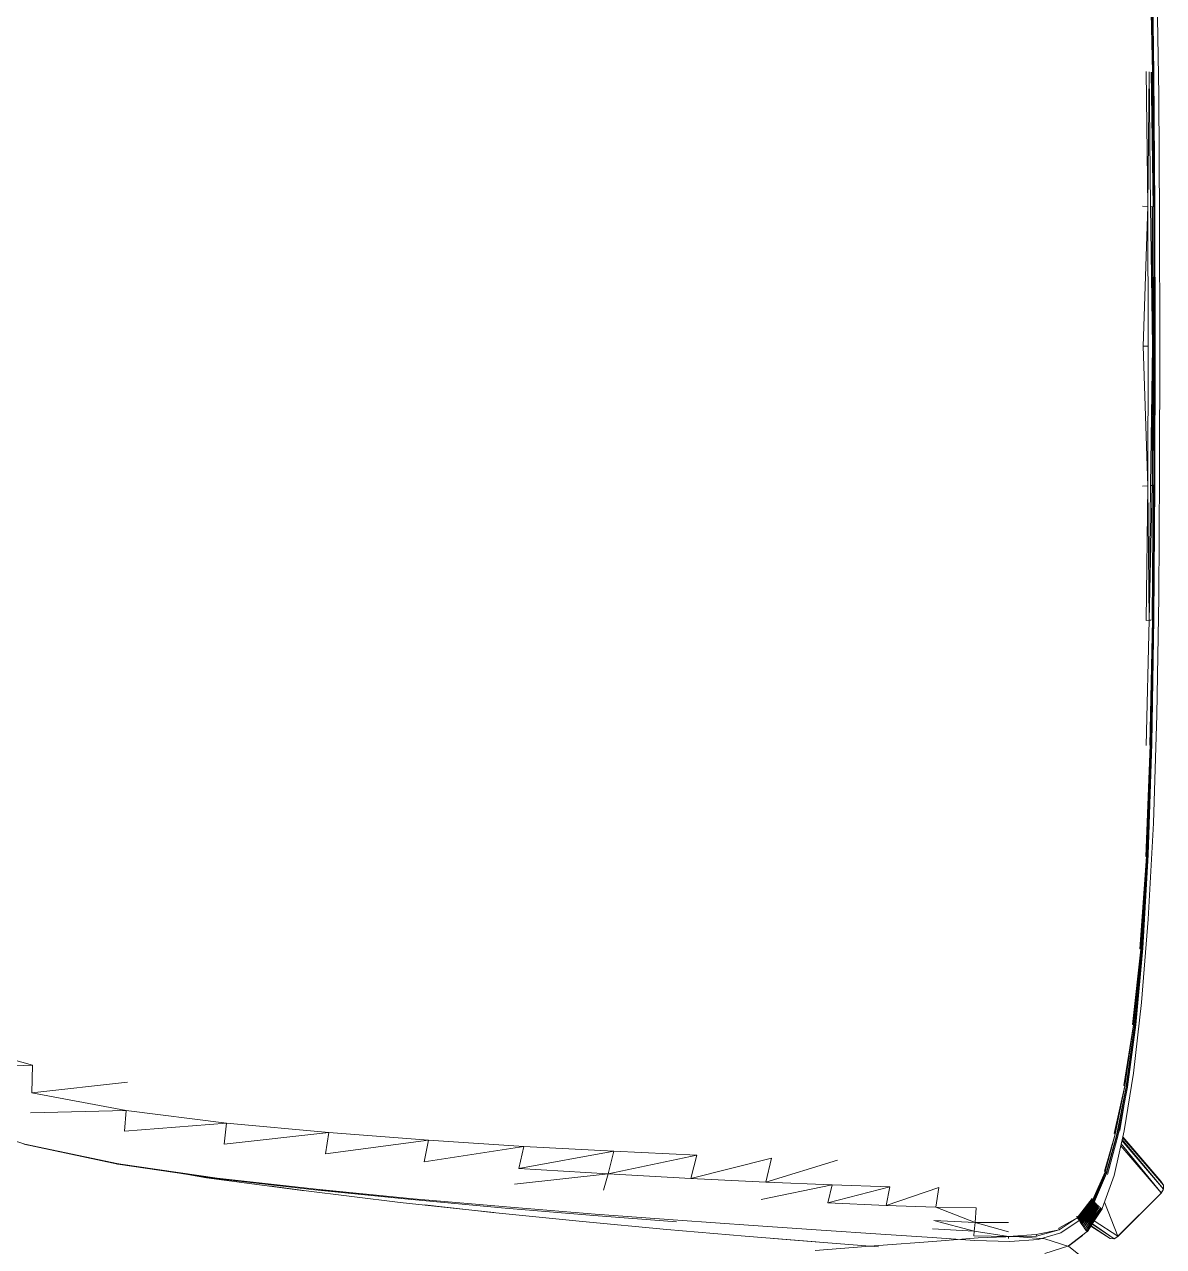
# Model space of a CAD drawing. Header units: millimetres. Extents: x 233224 to 234067, y -13631 to -11613.
# Drawn here: x 233300.28 to 233341.41, y -13433.55 to -13389.42 of the extents above; entities that cross this region are included whole.
import ezdxf

# ---------------------------------------------------------------- set-up
doc = ezdxf.new("R2010")
doc.units = ezdxf.units.MM
doc.header["$MEASUREMENT"] = 0
doc.layers.add('Interior - Furniture', color=7, linetype='Continuous')
doc.layers.add('Interior - Furniture _Pen_No__4', color=7, linetype='Continuous', lineweight=20, true_color=0x029e21)

# ---------------------------------------------------------------- blocks, each defined once
blk = doc.blocks.new('berjer kolsuz')
at = {"layer": 'Interior - Furniture _Pen_No__4', "linetype": 'Continuous'}
for p, q in [((-288.36, -45.44), (-278.57, -14.39)), ((-261.14, -17.61), (-259.83, -48.22)), ((-251.5, -17.81), (-259.83, -48.22)), ((-288.37, -45.12), (-295.57, -78.99)), ((-295.5, -79.34), (-288.71, -47.12)), ((-288.38, -45.52), (-295.48, -79.33)), ((-288.38, -45.52), (-288.36, -45.44)), ((-277.07, -47.49), (-276.26, -82.05)), ((-269.89, -47.96), (-276.26, -82.05)), ((-269.89, -47.96), (-259.83, -48.22)), ((-269.89, -47.96), (-266, -82.54)), ((-300.83, -114.48), (-295.57, -78.99)), ((-300.7, -114.86), (-295.5, -79.34)), ((-295.55, -78.9), (-295.57, -78.99)), ((-294.8, -75.39), (-295.55, -78.9)), ((-295.5, -79.44), (-295.48, -79.33)), ((-280.85, -118.32), (-283.66, -81.46)), ((-276.26, -82.05), (-283.66, -81.46)), ((-276.26, -82.05), (-280.85, -118.32)), ((-296.82, -87.44), (-300.83, -114.37)), ((-300.57, -111.61), (-298.79, -100.64)), ((-299.15, -103.12), (-300.6, -112.21)), ((-300.51, -111.1), (-299.6, -105.64)), ((-305.2, -146.59), (-300.51, -111.1)), ((-300.83, -114.37), (-304.88, -150.23)), ((-300.61, -112.81), (-300.26, -110.6)), ((-304.65, -150.69), (-300.7, -114.86)), ((-284.23, -155.21), (-288.38, -117.45)), ((-280.85, -118.32), (-288.38, -117.45)), ((-280.85, -118.32), (-284.23, -155.21)), ((-305.18, -146.09), (-303.48, -133.61)), ((-305.18, -146.09), (-309.4, -180.95)), ((-308.4, -185.16), (-305.03, -151.77)), ((-304.88, -150.23), (-308.38, -185.15)), ((-308.08, -185.72), (-304.65, -150.69)), ((-304.87, -150.15), (-304.88, -150.23)), ((-291.88, -154), (-286.97, -191.17)), ((-284.23, -155.21), (-291.88, -154)), ((-284.23, -155.21), (-286.97, -191.17)), ((-309.4, -180.95), (-313.08, -214.81)), ((-311.46, -218.91), (-308.4, -185.16)), ((-308.39, -185.25), (-308.38, -185.15)), ((-311.06, -219.44), (-308.08, -185.72)), ((-294.79, -189.62), (-286.97, -191.17)), ((-294.79, -189.62), (-289.19, -225.67)), ((-310.36, -189.82), (-313.11, -214.36)), ((-286.97, -191.17), (-289.19, -225.67)), ((-313.11, -214.36), (-316.38, -246.79)), ((-314.11, -250.91), (-311.46, -218.91)), ((-313.63, -251.44), (-311.06, -219.44)), ((-299.14, -256.12), (-302.85, -222.32)), ((-297.18, -223.83), (-299.14, -256.12)), ((-290.94, -258.18), (-297.18, -223.83)), ((-289.19, -225.67), (-297.18, -223.83)), ((-289.19, -225.67), (-290.94, -258.18)), ((-316.38, -246.79), (-319.2, -277.32)), ((-316.41, -280.76), (-314.11, -250.91)), ((-315.84, -281.25), (-313.63, -251.44)), ((-299.14, -256.12), (-305.01, -254.46)), ((-299.14, -256.12), (-300.75, -286.01)), ((-292.32, -288.18), (-299.14, -256.12)), ((-290.94, -258.18), (-299.14, -256.12)), ((-290.94, -258.18), (-292.32, -288.18)), ((-319.2, -277.32), (-321.63, -305.52)), ((-315.84, -281.25), (-317.76, -308.49)), ((-302.09, -313.01), (-300.75, -286.01)), ((-300.75, -286.01), (-293.42, -315.12)), ((-292.32, -288.18), (-300.75, -286.01)), ((-321.63, -305.52), (-323.7, -331.11)), ((-317.76, -308.49), (-319.43, -332.99)), ((-308.35, -311.3), (-303.12, -336.98)), ((-303.12, -336.98), (-302.09, -313.01)), ((-302.09, -313.01), (-293.42, -315.12)), ((-302.09, -313.01), (-294.19, -338.96)), ((-323.7, -330.87), (-322.46, -315.76)), ((-325.49, -353.68), (-323.7, -330.87)), ((323.2, -330.87), (324.99, -353.68)), ((-319.43, -332.99), (-320.86, -354.59)), ((-310.52, -356.49), (-309.59, -335.42)), ((-303.79, -357.84), (-309.59, -335.42)), ((-303.12, -336.98), (-309.59, -335.42)), ((-303.12, -336.98), (-303.79, -357.84)), ((-320.86, -354.59), (-322.07, -373.16)), ((-311.14, -374.41), (-310.52, -356.49)), ((-304.08, -375.49), (-310.52, -356.49)), ((-303.79, -357.84), (-310.52, -356.49)), ((324.99, -353.68), (326.5, -373.39)), ((-322.07, -373.16), (-323.12, -388.55)), ((-318.96, -373.22), (-319.79, -388.32)), ((-316, -373.67), (-319.79, -388.32)), ((-316, -373.67), (-316.63, -388.59)), ((-316.63, -388.59), (-311.14, -374.41)), ((-311.44, -389.04), (-311.14, -374.41)), ((-304.08, -375.49), (-311.14, -374.41)), ((327.79, -389.73), (326.5, -373.39)), ((-321.44, -388.2), (-321.76, -400.63)), ((-321.44, -388.2), (-319.79, -388.32)), ((-323.12, -388.55), (-323.52, -401.15)), ((-319.79, -388.32), (-321.76, -400.63)), ((-316.63, -388.59), (-320.04, -400.65)), ((-319.79, -388.32), (-316.63, -388.59)), ((-316.63, -388.59), (-316.72, -400.72)), ((-316.63, -388.59), (-311.44, -389.04)), ((328.28, -403.08), (327.79, -389.73)), ((-323.52, -401.15), (-322.78, -411.36)), ((-321.76, -400.63), (-322.43, -400.65)), ((-321.76, -400.63), (-321, -410.7)), ((-321.67, -410.77), (-321.76, -400.63)), ((327.43, -413.84), (328.28, -403.08)), ((-327.92, -413.84), (-325.15, -422.41)), ((-322.78, -411.36), (-320.42, -419.59)), ((-321, -410.7), (-321.67, -410.77)), ((-319.33, -418.93), (-321.67, -410.77)), ((-319.33, -418.93), (-321, -410.7)), ((324.65, -422.42), (327.43, -413.84)), ((-318.71, -418.8), (-319.33, -418.93)), ((-314.95, -425.52), (-319.33, -418.93)), ((-314.95, -425.52), (-318.71, -418.8)), ((-325.15, -422.41), (-321.32, -427.34)), ((-325.13, -422.36), (-319.94, -429.13)), ((-320.42, -419.59), (-315.97, -426.19)), ((320.93, -427.18), (324.65, -422.42)), ((-318.94, -428.25), (-318.42, -427.87)), ((-318.42, -427.87), (-317.9, -427.5)), ((-310.94, -433.59), (-318.42, -427.87)), ((-310.59, -433.2), (-318.42, -427.87)), ((-317.9, -427.5), (-317.44, -427.18)), ((-310.59, -433.2), (-317.9, -427.5)), ((-310.26, -432.84), (-317.9, -427.5)), ((-317.44, -427.18), (-317.08, -426.94)), ((-317.44, -427.18), (-309.99, -432.52)), ((-317.44, -427.18), (-310.26, -432.84)), ((-317.08, -426.94), (-316.88, -426.8)), ((-317.08, -426.94), (-309.99, -432.52)), ((-309.78, -432.27), (-317.08, -426.94)), ((-316.88, -426.8), (-316.79, -426.76)), ((-309.78, -432.27), (-316.88, -426.8)), ((-309.68, -432.15), (-316.88, -426.8)), ((-316.79, -426.76), (-316.75, -426.74)), ((-309.68, -432.15), (-316.79, -426.76)), ((-309.62, -432.09), (-316.79, -426.76)), ((-316.75, -426.74), (-316.72, -426.72)), ((-316.75, -426.74), (-309.6, -432.08)), ((-316.75, -426.74), (-309.62, -432.09)), ((-316.72, -426.72), (-316.63, -426.65)), ((-316.72, -426.72), (-309.5, -432.02)), ((-316.72, -426.72), (-309.56, -432.07)), ((-316.72, -426.72), (-309.6, -432.08)), ((-316.63, -426.65), (-316.51, -426.57)), ((-309.5, -432.02), (-316.63, -426.65)), ((-316.63, -426.65), (-309.39, -431.93)), ((-309.39, -431.93), (-316.51, -426.57)), ((-316.51, -426.57), (-309.28, -431.84)), ((-316.38, -426.48), (-309.18, -431.75)), ((-316.38, -426.48), (-309.28, -431.84)), ((-316.25, -426.38), (-316.16, -426.32)), ((-309.18, -431.75), (-316.25, -426.38)), ((-316.16, -426.32), (-316.08, -426.26)), ((-309.18, -431.75), (-316.16, -426.32)), ((-309.1, -431.68), (-316.16, -426.32)), ((-316.08, -426.26), (-316.04, -426.22)), ((-316.08, -426.26), (-309.04, -431.61)), ((-309.1, -431.68), (-316.08, -426.26)), ((-316.04, -426.22), (-316, -426.2)), ((-316.04, -426.22), (-309, -431.58)), ((-316.04, -426.22), (-309.04, -431.61)), ((-316, -426.2), (-315.97, -426.18)), ((-316, -426.2), (-309, -431.58)), ((-308.97, -431.54), (-316, -426.2)), ((-316, -426.2), (-310.99, -429.98)), ((-315.97, -426.19), (-315.96, -426.2)), ((-315.96, -426.2), (-315.93, -426.18)), ((-308.94, -431.54), (-315.96, -426.2)), ((-315.93, -426.18), (-308.91, -431.53)), ((-315.93, -426.18), (-308.94, -431.54)), ((-315.85, -426.14), (-315.7, -426.03)), ((-315.85, -426.14), (-308.7, -431.39)), ((-315.85, -426.14), (-308.84, -431.48)), ((-315.7, -426.03), (-315.5, -425.9)), ((-308.7, -431.39), (-315.7, -426.03)), ((-315.7, -426.03), (-308.53, -431.26)), ((-315.5, -425.9), (-315.28, -425.76)), ((-308.53, -431.26), (-315.5, -425.9)), ((-315.5, -425.9), (-308.34, -431.12)), ((-315.28, -425.76), (-315.1, -425.63)), ((-315.28, -425.76), (-308.17, -430.98)), ((-315.28, -425.76), (-308.34, -431.12)), ((-315.1, -425.63), (-314.95, -425.52)), ((-308.17, -430.98), (-315.1, -425.63)), ((-314.95, -425.52), (-314.44, -425.36)), ((-308.17, -430.98), (-314.95, -425.52)), ((-308.04, -430.87), (-314.95, -425.52)), ((-317.32, -430.83), (-322.54, -438.77)), ((-317.12, -430.96), (-322.54, -438.77)), ((-317.95, -430.43), (-322.51, -437.36)), ((-317.86, -430.48), (-322.51, -437.36)), ((-321.62, -440.16), (-316.03, -431.66)), ((-319.94, -429.13), (-319.76, -428.92)), ((-319.89, -429.18), (-319.94, -429.13)), ((-311.69, -434.47), (-319.94, -429.13)), ((-316.65, -431.26), (-319.89, -429.18)), ((-319.76, -428.92), (-319.41, -428.62)), ((-311.69, -434.47), (-319.76, -428.92)), ((-311.58, -434.27), (-319.76, -428.92)), ((-319.41, -428.62), (-318.94, -428.25)), ((-319.41, -428.62), (-311.29, -433.96)), ((-319.41, -428.62), (-311.58, -434.27)), ((-318.94, -428.25), (-311.29, -433.96)), ((-310.94, -433.59), (-318.94, -428.25)), ((-309.18, -431.75), (-309.28, -431.84)), ((-309.1, -431.68), (-309.18, -431.75)), ((-309.04, -431.61), (-309.1, -431.68)), ((-298.99, -436.08), (-309.1, -431.68)), ((-298.99, -436.08), (-309.04, -431.61)), ((-308.94, -431.54), (-308.91, -431.53)), ((-308.94, -431.54), (-298.87, -435.93)), ((-308.91, -431.53), (-308.84, -431.48)), ((-308.91, -431.53), (-298.84, -435.92)), ((-308.91, -431.53), (-298.87, -435.93)), ((-308.7, -431.39), (-308.84, -431.48)), ((-308.53, -431.26), (-308.7, -431.39)), ((-298.52, -435.67), (-308.7, -431.39)), ((-298.37, -435.54), (-308.53, -431.26)), ((-308.53, -431.26), (-298.52, -435.67)), ((-308.34, -431.12), (-298.37, -435.54)), ((-321.62, -440.16), (-309.38, -435.31)), ((-311.58, -434.52), (-311.69, -434.47)), ((-311.58, -434.52), (-299.66, -438.81)), ((-299.34, -436.47), (-299.36, -436.46)), ((-299.34, -436.47), (-295.87, -437.41)), ((-285.57, -440.2), (-299.34, -436.47)), ((-298.95, -436.02), (-298.99, -436.08)), ((-285.36, -439.84), (-298.99, -436.08)), ((-285.36, -439.84), (-298.95, -436.02)), ((-298.87, -435.93), (-285.28, -439.69)), ((-298.37, -435.54), (-298.52, -435.67)), ((-298.23, -435.41), (-298.37, -435.54)), ((-284.8, -439.22), (-298.37, -435.54)), ((-284.8, -439.22), (-298.23, -435.41)), ((-284.8, -439.22), (-298.13, -435.29)), ((-322.51, -437.36), (-322.54, -438.77)), ((-322.54, -438.77), (-321.6, -440.25)), ((-322.42, -439.02), (-322.54, -438.77)), ((-322.42, -439.02), (-321.6, -440.25)), ((-321.62, -440.16), (-321.6, -440.25)), ((-321.62, -440.16), (-306.08, -455.77)), ((-321.6, -440.25), (-306.08, -455.77)), ((-289.03, -441.2), (-306.02, -455.76)), ((-299.66, -438.81), (-283.58, -442.43)), ((-267.76, -443.61), (-285.57, -440.2)), ((-267.76, -443.61), (-285.56, -440.19)), ((-285.36, -439.84), (-285.33, -439.78)), ((-267.74, -443.3), (-285.36, -439.84)), ((-285.33, -439.78), (-267.72, -443.24)), ((-267.74, -443.3), (-285.33, -439.78)), ((-285.28, -439.69), (-267.69, -443.15)), ((-284.8, -439.22), (-284.72, -439.11)), ((-267.4, -442.74), (-284.8, -439.22)), ((-267.4, -442.74), (-284.72, -439.11)), ((-267.35, -442.63), (-284.72, -439.11)), ((-267.35, -442.63), (-284.49, -438.79)), ((-278.15, -441.62), (-284.19, -440.56)), ((-274.65, -442.29), (-283.44, -440.86)), ((-288.31, -441.36), (-306.02, -455.76)), ((-287.08, -441.64), (-304.64, -456.67)), ((-286.67, -441.73), (-304.64, -456.67)), ((-285.98, -441.89), (-303.23, -456.65)), ((-285.89, -441.91), (-303.23, -456.65)), ((-301.81, -455.69), (-285.74, -441.94)), ((-262.77, -445.75), (-283.58, -442.43)), ((-267.71, -443.62), (-267.76, -443.61)), ((-267.74, -443.3), (-267.72, -443.24)), ((-267.72, -443.24), (-245.46, -446.29)), ((-245.46, -446.35), (-267.72, -443.24)), ((-245.33, -446.64), (-267.71, -443.62)), ((-267.69, -443.15), (-267.68, -443.15)), ((-267.59, -443.16), (-267.68, -443.15)), ((-245.44, -446.22), (-267.59, -443.16)), ((-267.35, -442.63), (-267.18, -442.31)), ((-245.32, -445.76), (-267.35, -442.63)), ((-245.32, -445.76), (-267.18, -442.31)), ((-245.22, -445.46), (-245.32, -445.76)), ((-217.94, -448.4), (-245.22, -445.46)), ((-237.28, -448.69), (-262.77, -445.75)), ((-245.46, -446.29), (-217.87, -448.86)), ((-217.86, -448.92), (-245.46, -446.29)), ((-245.46, -446.29), (-245.46, -446.35)), ((-217.88, -448.81), (-245.44, -446.22)), ((-217.6, -449.18), (-245.33, -446.64)), ((-217.94, -448.4), (-245.32, -445.76)), ((-207.19, -451.14), (-237.28, -448.69)), ((-217.89, -448.14), (-217.94, -448.4)), ((-184.51, -450.48), (-217.94, -448.4)), ((-184.51, -450.48), (-217.89, -448.14)), ((-217.88, -448.8), (-217.89, -448.8)), ((-189.72, -450.49), (-217.88, -448.81)), ((-217.87, -448.86), (-184.31, -450.85)), ((-184.29, -450.91), (-217.87, -448.86)), ((-217.87, -448.86), (-217.86, -448.92)), ((-183.95, -451.14), (-217.6, -449.18)), ((-50.8, -449.11), (-50.69, -450.98)), ((-0.25, -449.31), (-50.69, -450.98)), ((-0.25, -451.14), (-0.25, -449.31)), ((50.18, -450.99), (-0.25, -449.31)), ((50.18, -450.99), (50.31, -449.11)), ((-172.55, -453.03), (-207.19, -451.14)), ((-184.36, -450.81), (-189.72, -450.49)), ((-184.51, -450.48), (-184.51, -450.24)), ((-144.34, -451.86), (-184.51, -450.24)), ((-144.34, -451.86), (-184.51, -450.48)), ((-144.16, -452.16), (-184.36, -450.81)), ((-184.29, -450.91), (-184.31, -450.85)), ((-184.31, -450.85), (-144.1, -452.18)), ((-144.09, -452.24), (-184.31, -450.85)), ((-143.76, -452.44), (-183.95, -451.14)), ((-133.4, -454.25), (-172.55, -453.03)), ((-144.42, -450.44), (-99.25, -451.45)), ((-144.34, -451.86), (-144.36, -451.66)), ((-99.12, -452.7), (-144.36, -451.66)), ((-99.12, -452.7), (-144.34, -451.86)), ((-98.96, -452.96), (-144.16, -452.16)), ((-144.09, -452.24), (-144.1, -452.18)), ((-144.1, -452.18), (-98.93, -452.97)), ((-98.91, -453.03), (-144.1, -452.18)), ((-98.65, -453.21), (-143.76, -452.44)), ((-90.89, -454.95), (-133.4, -454.25)), ((-50.69, -450.98), (-99.36, -450.38)), ((-99.36, -450.38), (-99.25, -451.45)), ((-50.69, -450.98), (-99.25, -451.45)), ((-99.25, -451.45), (-50.61, -451.96)), ((-99.17, -452.13), (-99.25, -451.45)), ((-99.25, -451.45), (-50.57, -452.58)), ((-99.13, -452.52), (-50.54, -452.93)), ((-50.53, -453.1), (-99.13, -452.52)), ((-99.13, -452.52), (-99.12, -452.7)), ((-50.53, -453.1), (-99.12, -452.7)), ((-98.93, -452.96), (-98.96, -452.96)), ((-98.93, -452.97), (-51.18, -453.33)), ((-50.41, -453.39), (-98.93, -452.97)), ((-98.93, -452.97), (-98.91, -453.03)), ((-98.65, -453.21), (-50.3, -453.57)), ((-50.44, -453.34), (-51.18, -453.33)), ((-0.25, -451.14), (-50.69, -450.98)), ((-50.61, -451.96), (-0.25, -452.69)), ((-50.61, -451.96), (-50.57, -452.58)), ((-50.57, -452.58), (-0.25, -452.69)), ((-50.54, -452.93), (-0.25, -453.03)), ((-0.25, -453.2), (-50.54, -452.93)), ((-50.54, -452.93), (-50.53, -453.1)), ((-0.25, -453.42), (-50.44, -453.34)), ((-50.42, -453.34), (-50.41, -453.39)), ((-0.25, -453.48), (-50.39, -453.34)), ((-50.3, -453.57), (-0.25, -453.65)), ((50.18, -450.99), (-0.25, -451.14)), ((-0.25, -452.69), (50.11, -451.96)), ((-0.25, -452.69), (50.06, -452.58)), ((-0.25, -453.03), (-0.25, -452.69)), ((50.03, -452.93), (-0.25, -453.03)), ((-0.25, -453.2), (-0.25, -453.03)), ((49.94, -453.34), (-0.25, -453.42)), ((-0.25, -453.48), (-0.25, -453.42)), ((-0.25, -453.65), (49.8, -453.57)), ((49.8, -453.57), (98.15, -453.21)), ((49.9, -453.39), (98.42, -452.97)), ((51.05, -453.33), (49.94, -453.34)), ((50.02, -453.1), (98.64, -452.52)), ((98.62, -452.7), (50.02, -453.1)), ((50.03, -452.93), (98.67, -452.13)), ((98.64, -452.52), (50.03, -452.93)), ((50.03, -452.93), (50.06, -452.58)), ((50.06, -452.58), (50.11, -451.96)), ((50.11, -451.96), (98.74, -451.45)), ((98.86, -450.38), (50.18, -450.99)), ((98.74, -451.45), (50.18, -450.99)), ((98.42, -452.97), (51.05, -453.33)), ((132.9, -454.25), (90.39, -454.95)), ((143.26, -452.44), (98.15, -453.21)), ((143.6, -452.18), (98.4, -453.03)), ((98.42, -452.97), (98.4, -453.03)), ((98.42, -452.97), (143.6, -452.18)), ((98.46, -452.96), (98.42, -452.96)), ((143.65, -452.16), (98.46, -452.96)), ((143.85, -451.66), (98.62, -452.7)), ((143.84, -451.87), (98.62, -452.7)), ((98.64, -452.52), (98.62, -452.7)), ((-306.08, -455.77), (-306.02, -455.76)), ((-306.08, -455.77), (-304.85, -456.58)), ((-306.02, -455.76), (-304.85, -456.58)), ((-304.85, -456.58), (-304.64, -456.67)), ((-304.64, -456.67), (-303.23, -456.65)), ((-301.81, -455.69), (-303.23, -456.65)), ((-46.14, -455.25), (-90.89, -454.95)), ((-0.25, -455.3), (-46.14, -455.25)), ((45.63, -455.25), (-0.25, -455.3)), ((90.39, -454.95), (45.63, -455.25))]:
    blk.add_line(p, q, dxfattribs=at)

msp = doc.modelspace()

# ---------------------------------------------------------------- block references
at = {"layer": 'Interior - Furniture', "color": 104, "linetype": 'Continuous', "lineweight": 20, "true_color": 0x029e21, "xscale": 0.1, "yscale": 0.1, "zscale": 100, "rotation": 90}
for p in [(233295.746, -13401.01), (233295.746, -13466.01)]:
    msp.add_blockref('berjer kolsuz', p, dxfattribs=at)

doc.saveas('drawing.dxf')
